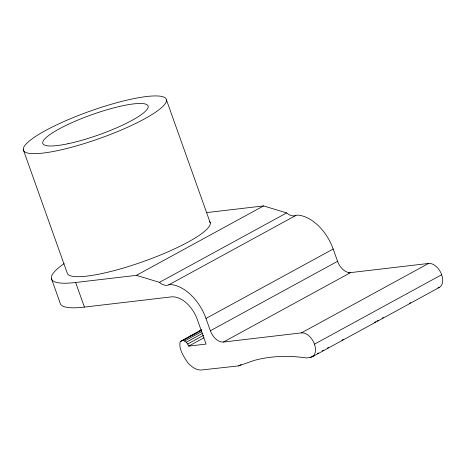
<?xml version="1.0" encoding="UTF-8"?>
<svg xmlns="http://www.w3.org/2000/svg" width="466" height="466" viewBox="0 0 466 466"><rect width="100%" height="100%" fill="white"/><g stroke="black" fill="none" stroke-linecap="round" stroke-linejoin="round"><path stroke-width="0.7" d="M201.731 329.584L180.243 341.654C178.367 348.958 183.872 356.729 187.775 362.705C191.054 366.492 195.464 369.876 200.66 370.074L238.65 365.892L254.057 360.457A269.732 169.484 61.4 0 1 306.331 357.94L310.187 357.486L313.368 355.75M64.116 263.645A93.136 17.772 -19.6 0 0 75.655 282.489L136.398 275.354L159.459 282.361L161.143 283.683A14.062 8.837 61.4 0 0 168.733 284.86L170.323 284.516A39.919 25.082 61.4 0 1 205.989 318.453L210.37 330.755A13.304 8.359 61.4 0 0 223.43 342.038L301.426 332.875L428.615 263.436A13.304 8.359 61.4 0 1 441.523 274.323A13.304 8.359 61.4 0 1 437.929 287.953M136.398 275.354L263.587 205.914L286.648 212.921L288.332 214.244A14.062 8.837 61.4 0 0 295.922 215.42L297.512 215.071A39.919 25.082 61.4 0 1 333.178 249.013L337.559 261.315A13.304 8.359 61.4 0 0 350.618 272.598L223.43 342.038M159.459 282.361L286.648 212.921M168.733 284.86L295.922 215.42M205.989 318.453L333.178 249.013M180.243 341.654L182.148 340.611M183.423 339.918L187.239 337.833M188.509 337.139L192.324 335.054M193.6 334.361L197.415 332.281M198.685 331.582L201.23 330.196M181.379 340.698L182.893 340.471L201.335 330.406M182.893 340.471L184.588 341.013L201.755 331.635M184.588 341.013L186.254 342.242L202.792 333.219M210.37 330.755L337.559 261.315M186.254 342.242L187.693 344.019L203.59 335.339M187.693 344.019L188.718 346.122L203.98 337.786M238.65 365.892L241.196 364.499M310.187 357.486A13.304 8.359 61.4 0 0 314.48 344.164L441.675 274.719M317.183 353.665L318.453 352.972M322.268 350.886L323.544 350.193M327.359 348.114L328.629 347.415M341.986 340.128L343.256 339.429M374.419 322.42L375.689 321.726M376.959 321.027L378.235 320.334M382.05 318.249L383.32 317.556M409.393 303.319L410.668 302.626M312.284 356.805L439.473 287.359M206.455 212.624L263.587 205.914M348.452 272.855L428.615 263.436M51.342 278.348L60.102 302.952A93.136 17.772 -19.6 0 0 84.416 307.1L171.191 296.9A26.609 16.724 61.4 0 1 197.31 319.472L206.077 344.077L188.718 346.122M166.461 99.893A75.841 14.469 -19.6 0 1 60.918 149.883A75.841 14.469 -19.6 0 1 57.266 124.597A75.841 14.469 -19.6 0 1 166.461 99.893L210.277 222.934M75.655 282.489L84.416 307.1M23.3 149.691L67.116 272.732A75.841 14.469 -19.6 0 0 144.547 261.111A75.841 14.469 -19.6 0 0 209.659 221.542M301.426 332.875A13.304 8.359 61.4 0 1 314.48 344.164M68.013 143.738A55.885 10.666 -19.6 0 0 148.188 106.964A55.885 10.666 -19.6 0 0 70.104 123.473A55.885 10.666 -19.6 0 0 68.013 143.738"/></g></svg>
